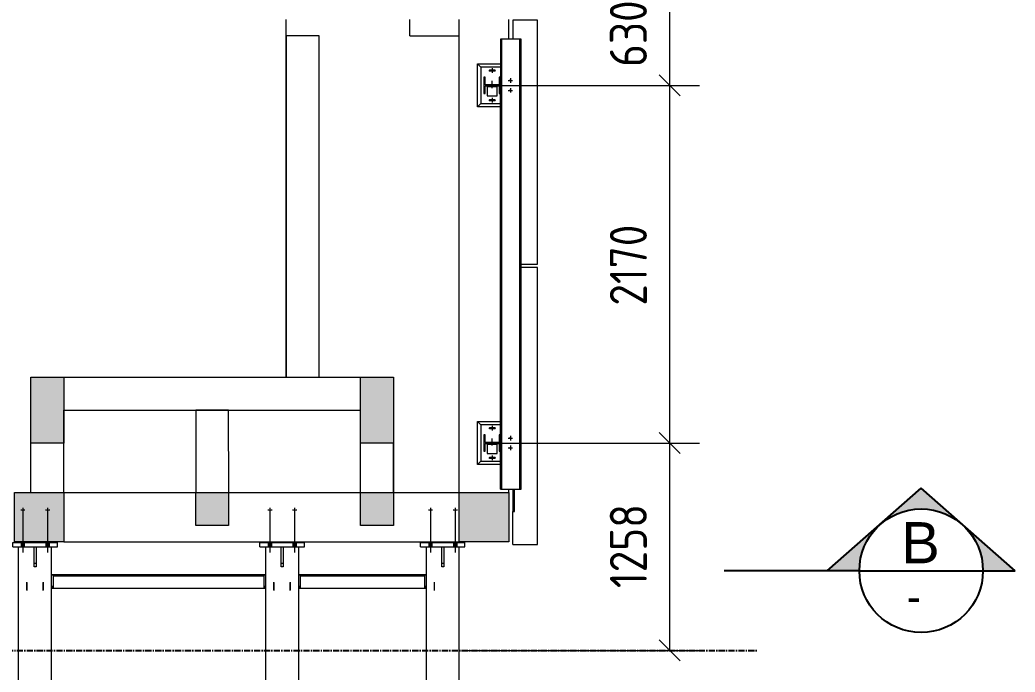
# Model space of a CAD drawing. Header units: millimetres. Extents: x -187664 to 435448, y -313239 to 299894.
# Drawn here: x 42447 to 48489, y -86134 to -82176 of the extents above; entities that cross this region are included whole.
import ezdxf

# ---------------------------------------------------------------- set-up
doc = ezdxf.new("R2010")
doc.units = ezdxf.units.MM
for name, pattern in [('CENTER', [2, 1.25, -0.25, 0.25, -0.25]), ('XKITLINE00', [0]), ('XKITLINE02', [4, 2, -2])]:
    doc.linetypes.add(name, pattern=pattern)
for name, color, linetype in [('000 - EXISTING_CONCRETE_MAIN_COLOR_1', 7, 'Continuous'), ('000 - EXISTING_DIM_MAIN_COLOR_251', 7, 'Continuous'), ('000 - EXISTING_PRECAST_MAIN_COLOR_1', 7, 'Continuous'), ('000 - EXISTING_STEEL-STRUCTURE_MAIN_COLOR_1', 7, 'Continuous'), ('000 - EXISTING_STEEL-STRUCTURE_MAIN_COLOR_2', 7, 'Continuous'), ('000 - EXISTING_STEEL-STRUCTURE_MAIN_COLOR_251', 7, 'Continuous')]:
    doc.layers.add(name, color=color, linetype=linetype)
doc.layers.add('000 - EXISTING_STEEL-STRUCTURE_DEF_SUB', color=7, linetype='Continuous', plot=False)
for name, color, linetype, lineweight in [('Bolt', 7, 'Continuous', 0), ('Part', 7, 'Continuous', 0), ('Text', 7, 'Continuous', 0), ('Z-DIMENSIONS', 7, 'Continuous', 0)]:
    doc.layers.add(name, color=color, linetype=linetype, lineweight=lineweight)
doc.styles.add('ISOCPEUR', font='isocpeur.ttf')
doc.styles.add('RomanS', font='arial.ttf', dxfattribs={"width": 0.8})

# ---------------------------------------------------------------- blocks, each defined once
blk = doc.blocks.new('*A1414')
at = {"layer": 'Part'}
blk.add_hatch(color=7, dxfattribs=at).paths.add_polyline_path([(375.88, 137.384), (375.88, 139.784), (378.28, 139.784), (378.28, 137.384)], flags=17)
blk = doc.blocks.new('*A3333')
at = {"layer": 'Part'}
blk.add_hatch(color=7, dxfattribs=at).paths.add_polyline_path([(371.08, 138.184), (371.08, 139.784), (372.68, 139.784), (372.68, 138.184)], flags=17)
blk = doc.blocks.new('*A3434')
at = {"layer": 'Part'}
blk.add_hatch(color=7, dxfattribs=at).paths.add_polyline_path([(363.08, 138.184), (363.08, 139.784), (364.68, 139.784), (364.68, 138.184)], flags=17)
blk = doc.blocks.new('*A3535')
at = {"layer": 'Part'}
blk.add_hatch(color=7, dxfattribs=at).paths.add_polyline_path([(354.28, 137.384), (354.28, 139.784), (356.68, 139.784), (356.68, 137.384)], flags=17)
blk = doc.blocks.new('*A3737')
at = {"layer": 'Part'}
blk.add_hatch(color=7, dxfattribs=at).paths.add_polyline_path([(355.08, 142.184), (355.08, 145.384), (356.68, 145.384), (356.68, 142.184)], flags=17)
blk = doc.blocks.new('*A3838')
at = {"layer": 'Part'}
blk.add_hatch(color=7, dxfattribs=at).paths.add_polyline_path([(371.08, 142.184), (371.08, 145.384), (372.68, 145.384), (372.68, 142.184)], flags=17)
blk = doc.blocks.new('*A125124')
at = {"layer": '000 - EXISTING_STEEL-STRUCTURE_DEF_SUB', "color": 7, "linetype": 'XKITLINE00', "lineweight": 0}
for p in [(377.879973, 142.520579), (377.815973, 142.584579)]:
    blk.add_line(p, (377.815973, 142.584579), dxfattribs=at)
blk = doc.blocks.new('*A126125')
at = {"layer": '000 - EXISTING_STEEL-STRUCTURE_DEF_SUB', "color": 7, "linetype": 'XKITLINE00', "lineweight": 0}
for p in [(377.879973, 159.880585), (377.815973, 159.944585)]:
    blk.add_line(p, (377.815973, 159.944585), dxfattribs=at)
blk = doc.blocks.new('*A260257')
at = {"layer": '000 - EXISTING_CONCRETE_MAIN_COLOR_1', "color": 7, "linetype": 'XKITLINE00', "lineweight": 0}
for p, q in [((356.679981, 139.784021), (363.080165, 139.784021)), ((364.680165, 139.784021), (371.080334, 139.784021)), ((372.680334, 139.784021), (375.879981, 139.784021)), ((356.679981, 137.384021), (375.879981, 137.384021))]:
    blk.add_line(p, q, dxfattribs=at)
blk = doc.blocks.new('*A270267')
at = {"layer": 'Part', "color": 7, "linetype": 'XKITLINE00', "lineweight": 0}
for p, q in [((375.879981, 139.784027), (378.279981, 139.784027)), ((375.879981, 137.384027), (375.879981, 139.784027)), ((378.279981, 139.784027), (378.279981, 137.384027)), ((378.279981, 137.384027), (375.879981, 137.384027))]:
    blk.add_line(p, q, dxfattribs=at)
blk = doc.blocks.new('*A272269')
at = {"layer": '000 - EXISTING_PRECAST_MAIN_COLOR_1', "color": 7, "linetype": 'XKITLINE00', "lineweight": 0}
for p, q in [((379.679993, 150.704027), (378.879973, 150.704027)), ((379.679993, 137.264027), (379.679993, 150.704027)), ((378.479994, 139.944587), (378.479993, 138.864027)), ((378.559993, 138.864027), (378.505965, 139.944587)), ((378.559993, 138.864027), (378.559993, 139.944587)), ((378.479993, 137.264027), (378.479993, 138.864027)), ((378.479993, 138.864027), (378.559993, 138.864027)), ((378.479993, 137.264027), (379.679993, 137.264027))]:
    blk.add_line(p, q, dxfattribs=at)
blk = doc.blocks.new('*A273270')
at = {"layer": '000 - EXISTING_PRECAST_MAIN_COLOR_1', "color": 7, "linetype": 'XKITLINE00', "lineweight": 0}
for p, q in [((379.679993, 162.704027), (378.479993, 162.704027)), ((378.479993, 162.704027), (378.479993, 161.784585)), ((379.679993, 150.864027), (379.679993, 162.704027)), ((378.879973, 150.864027), (379.679993, 150.864027))]:
    blk.add_line(p, q, dxfattribs=at)
blk = doc.blocks.new('*A274271')
at = {"layer": '000 - EXISTING_CONCRETE_MAIN_COLOR_1', "color": 7, "linetype": 'XKITLINE00', "lineweight": 0}
for p, q in [((375.88, 139.784027), (375.88, 162.744025)), ((378.28, 161.784585), (378.28, 162.744025)), ((378.28, 139.784027), (378.28, 139.944587))]:
    blk.add_line(p, q, dxfattribs=at)
blk = doc.blocks.new('*A275272')
at = {"layer": '000 - EXISTING_STEEL-STRUCTURE_DEF_SUB', "color": 7, "linetype": 'XKITLINE00', "lineweight": 0}
for p, q in [((377.879973, 143.064579), (376.919973, 143.064579)), ((376.919973, 143.064579), (376.919973, 141.304579)), ((376.919973, 141.304579), (377.879973, 141.304579))]:
    blk.add_line(p, q, dxfattribs=at)
blk = doc.blocks.new('*A276273')
at = {"layer": '000 - EXISTING_STEEL-STRUCTURE_DEF_SUB', "color": 7, "linetype": 'XKITLINE00', "lineweight": 0}
for p, q in [((376.759973, 141.144579), (376.759973, 143.224579)), ((376.759973, 143.224579), (377.879973, 143.224579)), ((376.759973, 143.224579), (376.919973, 143.064579)), ((376.759973, 141.144579), (376.919973, 141.304579)), ((377.879973, 141.144579), (376.759973, 141.144579))]:
    blk.add_line(p, q, dxfattribs=at)
blk = doc.blocks.new('*A277274')
at = {"layer": '000 - EXISTING_STEEL-STRUCTURE_DEF_SUB', "color": 7, "linetype": 'XKITLINE00', "lineweight": 0}
for p, q in [((377.239947, 142.160579), (377.239947, 141.680579)), ((377.719947, 142.120579), (377.239947, 142.120579)), ((377.719947, 141.680579), (377.719947, 142.160579)), ((377.239947, 141.680579), (377.719947, 141.680579))]:
    blk.add_line(p, q, dxfattribs=at)
blk = doc.blocks.new('*A278275')
at = {"layer": 'Part', "color": 7, "linetype": 'XKITLINE00', "lineweight": 0}
for p, q in [((375.028965, 136.171017), (375.028965, 137.151988)), ((375.124965, 137.151988), (375.124965, 136.171017)), ((375.028965, 136.351988), (375.124965, 136.351988)), ((375.124965, 136.171017), (375.028965, 136.171017))]:
    blk.add_line(p, q, dxfattribs=at)
blk = doc.blocks.new('*A279276')
at = {"layer": 'Part', "color": 7, "linetype": 'XKITLINE00', "lineweight": 0}
for p, q in [((373.996933, 137.151988), (373.996933, 137.351988)), ((373.996933, 137.351988), (376.156933, 137.351988)), ((376.156933, 137.151988), (376.156933, 137.351988)), ((373.996933, 137.151988), (376.156933, 137.151988))]:
    blk.add_line(p, q, dxfattribs=at)
blk = doc.blocks.new('*A280277')
at = {"layer": '000 - EXISTING_STEEL-STRUCTURE_DEF_SUB', "color": 7, "linetype": 'XKITLINE00', "lineweight": 0}
for p, q in [((377.239947, 159.520585), (377.239947, 159.040585)), ((377.719947, 159.040585), (377.719947, 159.520585)), ((377.719947, 159.480585), (377.239947, 159.480585)), ((377.239947, 159.040585), (377.719947, 159.040585))]:
    blk.add_line(p, q, dxfattribs=at)
blk = doc.blocks.new('*A281278')
at = {"layer": '000 - EXISTING_STEEL-STRUCTURE_DEF_SUB', "color": 7, "linetype": 'XKITLINE00', "lineweight": 0}
for p, q in [((376.759973, 158.504585), (376.759973, 160.584585)), ((376.759973, 160.584585), (377.879973, 160.584585)), ((376.759973, 160.584585), (376.919973, 160.424585)), ((376.759973, 158.504585), (376.919973, 158.664585)), ((377.879973, 158.504585), (376.759973, 158.504585))]:
    blk.add_line(p, q, dxfattribs=at)
blk = doc.blocks.new('*A282279')
at = {"layer": '000 - EXISTING_STEEL-STRUCTURE_DEF_SUB', "color": 7, "linetype": 'XKITLINE00', "lineweight": 0}
for p, q in [((377.879973, 160.424585), (376.919973, 160.424585)), ((376.919973, 160.424585), (376.919973, 158.664585)), ((376.919973, 158.664585), (377.879973, 158.664585))]:
    blk.add_line(p, q, dxfattribs=at)
blk = doc.blocks.new('*A294289')
at = {"layer": '000 - EXISTING_STEEL-STRUCTURE_DEF_SUB'}
for points in [[(377.424, 142.161), (377.424, 142.209), (377.536, 142.209), (377.536, 142.161)], [(377.424, 142.121), (377.424, 142.161), (377.536, 142.161), (377.536, 142.121)]]:
    blk.add_hatch(color=7, dxfattribs=at).paths.add_polyline_path(points, flags=17)
at = {"layer": '000 - EXISTING_STEEL-STRUCTURE_DEF_SUB', "color": 7, "linetype": 'XKITLINE00', "lineweight": 0}
for p, q in [((377.424, 142.161), (377.424, 142.209)), ((377.424, 142.121), (377.424, 142.161)), ((377.48, 142.057), (377.48, 142.401)), ((377.536, 142.161), (377.536, 142.209)), ((377.536, 142.121), (377.536, 142.161))]:
    blk.add_line(p, q, dxfattribs=at)
blk = doc.blocks.new('*A295290')
at = {"layer": '000 - EXISTING_STEEL-STRUCTURE_DEF_SUB'}
for points in [[(378.371, 142.48), (378.381, 142.476), (378.391, 142.471), (378.4, 142.464), (378.407, 142.456), (378.412, 142.446), (378.415, 142.436), (378.416, 142.425), (378.415, 142.414), (378.412, 142.403), (378.407, 142.393), (378.4, 142.385), (378.391, 142.378), (378.381, 142.373), (378.371, 142.37), (378.36, 142.369), (378.349, 142.37), (378.339, 142.373), (378.329, 142.378), (378.32, 142.385), (378.313, 142.393), (378.308, 142.403), (378.305, 142.414), (378.304, 142.425), (378.305, 142.436), (378.308, 142.446), (378.313, 142.456), (378.32, 142.464), (378.329, 142.471), (378.339, 142.476), (378.349, 142.48), (378.36, 142.481)], [(378.371, 142), (378.381, 141.996), (378.391, 141.991), (378.4, 141.984), (378.407, 141.976), (378.412, 141.966), (378.415, 141.956), (378.416, 141.945), (378.415, 141.934), (378.412, 141.923), (378.407, 141.913), (378.4, 141.905), (378.391, 141.898), (378.381, 141.893), (378.371, 141.89), (378.36, 141.889), (378.349, 141.89), (378.339, 141.893), (378.329, 141.898), (378.32, 141.905), (378.313, 141.913), (378.308, 141.923), (378.305, 141.934), (378.304, 141.945), (378.305, 141.956), (378.308, 141.966), (378.313, 141.976), (378.32, 141.984), (378.329, 141.991), (378.339, 141.996), (378.349, 142), (378.36, 142.001)]]:
    blk.add_hatch(color=7, dxfattribs=at).paths.add_polyline_path(points, flags=17)
at = {"layer": '000 - EXISTING_STEEL-STRUCTURE_DEF_SUB', "color": 7, "linetype": 'XKITLINE00', "lineweight": 0}
for p, q in [((378.248, 142.425), (378.472, 142.425)), ((378.36, 142.537), (378.36, 142.313)), ((378.248, 141.945), (378.472, 141.945)), ((378.36, 142.057), (378.36, 141.833))]:
    blk.add_line(p, q, dxfattribs=at)
blk = doc.blocks.new('*A296291')
at = {"layer": '000 - EXISTING_STEEL-STRUCTURE_DEF_SUB'}
for points in [[(377.304, 142.905), (377.308, 142.926), (377.32, 142.944), (377.339, 142.956), (377.36, 142.961), (377.6, 142.961), (377.621, 142.956), (377.64, 142.944), (377.652, 142.926), (377.656, 142.905), (377.652, 142.883), (377.64, 142.865), (377.621, 142.853), (377.6, 142.849), (377.36, 142.849), (377.339, 142.853), (377.32, 142.865), (377.308, 142.883)], [(377.32, 141.504), (377.339, 141.516), (377.36, 141.521), (377.6, 141.521), (377.621, 141.516), (377.64, 141.504), (377.652, 141.486), (377.656, 141.465), (377.652, 141.443), (377.64, 141.425), (377.621, 141.413), (377.6, 141.409), (377.36, 141.409), (377.339, 141.413), (377.32, 141.425), (377.308, 141.443), (377.304, 141.465), (377.308, 141.486)]]:
    blk.add_hatch(color=7, dxfattribs=at).paths.add_polyline_path(points, flags=17)
at = {"layer": '000 - EXISTING_STEEL-STRUCTURE_DEF_SUB', "color": 7, "linetype": 'XKITLINE00', "lineweight": 0}
for p, q in [((377.592, 142.905), (377.368, 142.905)), ((377.48, 143.017), (377.48, 142.793)), ((377.592, 141.465), (377.368, 141.465)), ((377.48, 141.577), (377.48, 141.353))]:
    blk.add_line(p, q, dxfattribs=at)
blk = doc.blocks.new('*A297292')
at = {"layer": 'Bolt'}
for points in [[(374.401, 138.904), (374.401, 138.952), (374.553, 138.952), (374.553, 138.904)], [(374.401, 138.904), (374.401, 138.952), (374.553, 138.952), (374.553, 138.904)], [(374.401, 138.904), (374.401, 138.952), (374.553, 138.952), (374.553, 138.904)], [(375.601, 138.904), (375.601, 138.952), (375.753, 138.952), (375.753, 138.904)], [(375.601, 138.904), (375.601, 138.952), (375.753, 138.952), (375.753, 138.904)], [(375.601, 138.904), (375.601, 138.952), (375.753, 138.952), (375.753, 138.904)], [(374.401, 137.152), (374.401, 137.352), (374.553, 137.352), (374.553, 137.152)], [(374.401, 137.152), (374.401, 137.352), (374.553, 137.352), (374.553, 137.152)], [(374.401, 137.152), (374.401, 137.352), (374.553, 137.352), (374.553, 137.152)], [(375.601, 137.152), (375.601, 137.352), (375.753, 137.352), (375.753, 137.152)], [(375.601, 137.152), (375.601, 137.352), (375.753, 137.352), (375.753, 137.152)], [(375.601, 137.152), (375.601, 137.352), (375.753, 137.352), (375.753, 137.152)]]:
    blk.add_hatch(color=7, dxfattribs=at).paths.add_polyline_path(points, flags=17)
at = {"layer": 'Bolt', "color": 7, "linetype": 'XKITLINE00', "lineweight": 0}
for p, q in [((374.401, 138.952), (374.401, 138.904)), ((374.401, 138.952), (374.401, 138.904)), ((374.401, 138.952), (374.401, 138.904)), ((374.477, 139.036), (374.477, 136.872)), ((374.477, 139.036), (374.477, 136.872)), ((374.477, 139.036), (374.477, 136.872)), ((374.553, 138.952), (374.553, 138.904)), ((374.553, 138.952), (374.553, 138.904)), ((374.553, 138.952), (374.553, 138.904)), ((375.601, 138.952), (375.601, 138.904)), ((375.601, 138.952), (375.601, 138.904)), ((375.601, 138.952), (375.601, 138.904)), ((375.677, 139.036), (375.677, 136.872)), ((375.677, 139.036), (375.677, 136.872)), ((375.677, 139.036), (375.677, 136.872)), ((375.753, 138.952), (375.753, 138.904)), ((375.753, 138.952), (375.753, 138.904)), ((375.753, 138.952), (375.753, 138.904)), ((374.401, 137.352), (374.401, 137.152)), ((374.401, 137.352), (374.401, 137.152)), ((374.401, 137.352), (374.401, 137.152)), ((374.553, 137.352), (374.553, 137.152)), ((374.553, 137.352), (374.553, 137.152)), ((374.553, 137.352), (374.553, 137.152)), ((375.601, 137.352), (375.601, 137.152)), ((375.601, 137.352), (375.601, 137.152)), ((375.601, 137.352), (375.601, 137.152)), ((375.753, 137.352), (375.753, 137.152)), ((375.753, 137.352), (375.753, 137.152)), ((375.753, 137.352), (375.753, 137.152))]:
    blk.add_line(p, q, dxfattribs=at)
blk = doc.blocks.new('*A298293')
at = {"layer": '000 - EXISTING_STEEL-STRUCTURE_DEF_SUB'}
for points in [[(377.32, 160.304), (377.339, 160.316), (377.36, 160.321), (377.6, 160.321), (377.621, 160.316), (377.64, 160.304), (377.652, 160.286), (377.656, 160.265), (377.652, 160.243), (377.64, 160.225), (377.621, 160.213), (377.6, 160.209), (377.36, 160.209), (377.339, 160.213), (377.32, 160.225), (377.308, 160.243), (377.304, 160.265), (377.308, 160.286)], [(377.32, 158.864), (377.339, 158.876), (377.36, 158.881), (377.6, 158.881), (377.621, 158.876), (377.64, 158.864), (377.652, 158.846), (377.656, 158.825), (377.652, 158.803), (377.64, 158.785), (377.621, 158.773), (377.6, 158.769), (377.36, 158.769), (377.339, 158.773), (377.32, 158.785), (377.308, 158.803), (377.304, 158.825), (377.308, 158.846)]]:
    blk.add_hatch(color=7, dxfattribs=at).paths.add_polyline_path(points, flags=17)
at = {"layer": '000 - EXISTING_STEEL-STRUCTURE_DEF_SUB', "color": 7, "linetype": 'XKITLINE00', "lineweight": 0}
for p, q in [((377.592, 160.265), (377.368, 160.265)), ((377.48, 160.377), (377.48, 160.153)), ((377.592, 158.825), (377.368, 158.825)), ((377.48, 158.937), (377.48, 158.713))]:
    blk.add_line(p, q, dxfattribs=at)
blk = doc.blocks.new('*A299294')
at = {"layer": '000 - EXISTING_STEEL-STRUCTURE_DEF_SUB'}
for points in [[(377.424, 159.521), (377.424, 159.569), (377.536, 159.569), (377.536, 159.521)], [(377.424, 159.481), (377.424, 159.521), (377.536, 159.521), (377.536, 159.481)]]:
    blk.add_hatch(color=7, dxfattribs=at).paths.add_polyline_path(points, flags=17)
at = {"layer": '000 - EXISTING_STEEL-STRUCTURE_DEF_SUB', "color": 7, "linetype": 'XKITLINE00', "lineweight": 0}
for p, q in [((377.424, 159.521), (377.424, 159.569)), ((377.424, 159.481), (377.424, 159.521)), ((377.48, 159.417), (377.48, 159.761)), ((377.536, 159.521), (377.536, 159.569)), ((377.536, 159.481), (377.536, 159.521))]:
    blk.add_line(p, q, dxfattribs=at)
blk = doc.blocks.new('*A300295')
at = {"layer": '000 - EXISTING_STEEL-STRUCTURE_DEF_SUB'}
for points in [[(378.371, 159.84), (378.381, 159.836), (378.391, 159.831), (378.4, 159.824), (378.407, 159.816), (378.412, 159.806), (378.415, 159.796), (378.416, 159.785), (378.415, 159.774), (378.412, 159.763), (378.407, 159.753), (378.4, 159.745), (378.391, 159.738), (378.381, 159.733), (378.371, 159.73), (378.36, 159.729), (378.349, 159.73), (378.339, 159.733), (378.329, 159.738), (378.32, 159.745), (378.313, 159.753), (378.308, 159.763), (378.305, 159.774), (378.304, 159.785), (378.305, 159.796), (378.308, 159.806), (378.313, 159.816), (378.32, 159.824), (378.329, 159.831), (378.339, 159.836), (378.349, 159.84), (378.36, 159.841)], [(378.371, 159.36), (378.381, 159.356), (378.391, 159.351), (378.4, 159.344), (378.407, 159.336), (378.412, 159.326), (378.415, 159.316), (378.416, 159.305), (378.415, 159.294), (378.412, 159.283), (378.407, 159.273), (378.4, 159.265), (378.391, 159.258), (378.381, 159.253), (378.371, 159.25), (378.36, 159.249), (378.349, 159.25), (378.339, 159.253), (378.329, 159.258), (378.32, 159.265), (378.313, 159.273), (378.308, 159.283), (378.305, 159.294), (378.304, 159.305), (378.305, 159.316), (378.308, 159.326), (378.313, 159.336), (378.32, 159.344), (378.329, 159.351), (378.339, 159.356), (378.349, 159.36), (378.36, 159.361)]]:
    blk.add_hatch(color=7, dxfattribs=at).paths.add_polyline_path(points, flags=17)
at = {"layer": '000 - EXISTING_STEEL-STRUCTURE_DEF_SUB', "color": 7, "linetype": 'XKITLINE00', "lineweight": 0}
for p, q in [((378.248, 159.785), (378.472, 159.785)), ((378.36, 159.897), (378.36, 159.673)), ((378.248, 159.305), (378.472, 159.305)), ((378.36, 159.417), (378.36, 159.193))]:
    blk.add_line(p, q, dxfattribs=at)
blk = doc.blocks.new('*A839825')
at = {"layer": '000 - EXISTING_STEEL-STRUCTURE_DEF_SUB', "color": 7, "linetype": 'XKITLINE00', "lineweight": 0}
for p, q in [((377.143973, 142.584579), (377.079973, 142.584579)), ((377.079973, 142.584579), (377.079973, 141.784579)), ((377.143973, 142.208579), (377.143973, 142.584579)), ((377.879973, 142.584579), (377.815973, 142.584579)), ((377.815973, 142.584579), (377.815973, 142.208579)), ((377.879973, 141.784579), (377.879973, 142.584579)), ((377.815973, 142.208579), (377.143973, 142.208579)), ((377.143973, 141.784579), (377.143973, 142.160579)), ((377.143973, 142.160579), (377.815973, 142.160579)), ((377.815973, 142.160579), (377.815973, 141.784579)), ((377.079973, 141.784579), (377.143973, 141.784579)), ((377.815973, 141.784579), (377.879973, 141.784579))]:
    blk.add_line(p, q, dxfattribs=at)
blk = doc.blocks.new('*A840826')
at = {"layer": '000 - EXISTING_STEEL-STRUCTURE_MAIN_COLOR_2', "color": 7, "linetype": 'XKITLINE00', "lineweight": 0}
for p, q in [((378.879973, 161.784585), (377.879973, 161.784585)), ((377.879973, 161.784585), (377.879973, 159.944585)), ((377.943973, 139.944587), (377.943973, 161.784585)), ((378.815973, 139.944587), (378.815973, 161.784585)), ((378.879973, 139.944587), (378.879973, 161.784585)), ((377.879973, 142.584579), (377.879973, 159.144585)), ((377.879973, 139.944587), (377.879973, 141.784579)), ((377.879973, 139.944587), (378.879973, 139.944587))]:
    blk.add_line(p, q, dxfattribs=at)
blk = doc.blocks.new('*A841827')
at = {"layer": '000 - EXISTING_STEEL-STRUCTURE_DEF_SUB', "color": 7, "linetype": 'XKITLINE00', "lineweight": 0}
for p, q in [((377.143973, 159.944585), (377.079973, 159.944585)), ((377.079973, 159.944585), (377.079973, 159.144585)), ((377.143973, 159.568585), (377.143973, 159.944585)), ((377.815973, 159.568585), (377.143973, 159.568585)), ((377.143973, 159.144585), (377.143973, 159.520585)), ((377.143973, 159.520585), (377.815973, 159.520585)), ((377.879973, 159.944585), (377.815973, 159.944585)), ((377.815973, 159.944585), (377.815973, 159.568585)), ((377.815973, 159.520585), (377.815973, 159.144585)), ((377.879973, 159.144585), (377.879973, 159.944585)), ((377.079973, 159.144585), (377.143973, 159.144585)), ((377.815973, 159.144585), (377.879973, 159.144585))]:
    blk.add_line(p, q, dxfattribs=at)
blk = doc.blocks.new('*A843829')
at = {"layer": 'Part', "color": 7, "linetype": 'XKITLINE00', "lineweight": 0}
for p, q in [((371.080334, 139.784042), (372.680334, 139.784042)), ((371.080334, 138.184042), (371.080334, 139.784042)), ((372.680334, 139.784042), (372.680334, 138.184042)), ((372.680334, 138.184042), (371.080334, 138.184042))]:
    blk.add_line(p, q, dxfattribs=at)
blk = doc.blocks.new('*A844830')
at = {"layer": 'Part', "color": 7, "linetype": 'XKITLINE00', "lineweight": 0}
for p, q in [((363.080165, 139.784042), (364.680165, 139.784042)), ((363.080165, 138.184042), (363.080165, 139.784042)), ((364.680165, 139.784042), (364.680165, 138.184042)), ((364.680165, 138.184042), (363.080165, 138.184042))]:
    blk.add_line(p, q, dxfattribs=at)
blk = doc.blocks.new('*A845831')
at = {"layer": 'Part', "color": 7, "linetype": 'XKITLINE00', "lineweight": 0}
for p, q in [((354.279981, 139.784027), (356.679981, 139.784027)), ((354.279981, 137.384027), (354.279981, 139.784027)), ((356.679981, 139.784027), (356.679981, 137.384027)), ((356.679981, 137.384027), (354.279981, 137.384027))]:
    blk.add_line(p, q, dxfattribs=at)
blk = doc.blocks.new('*A847833')
at = {"layer": '000 - EXISTING_CONCRETE_MAIN_COLOR_1', "color": 7, "linetype": 'XKITLINE00', "lineweight": 0}
for p, q in [((369.07928, 161.943759), (367.47928, 161.943759)), ((367.47928, 161.943759), (367.47928, 145.384964)), ((369.07928, 145.385085), (369.07928, 161.943759))]:
    blk.add_line(p, q, dxfattribs=at)
blk = doc.blocks.new('*A848834')
at = {"layer": '000 - EXISTING_CONCRETE_MAIN_COLOR_1', "color": 7, "linetype": 'XKITLINE00', "lineweight": 0}
for p, q in [((367.479592, 164.344502), (373.48, 164.344502)), ((367.479592, 164.344025), (367.479592, 164.344502)), ((367.479592, 145.384964), (367.479592, 162.744025)), ((373.48, 161.944025), (373.48, 162.744025)), ((373.48, 161.944025), (375.88, 161.944025)), ((378.28, 161.944025), (378.28042, 161.944025)), ((378.280417, 161.784585), (378.28042, 161.944025)), ((372.680152, 145.384), (372.680334, 145.384)), ((372.680334, 145.384), (372.680334, 139.784027))]:
    blk.add_line(p, q, dxfattribs=at)
blk = doc.blocks.new('*A856842')
at = {"layer": '000 - EXISTING_CONCRETE_MAIN_COLOR_1', "color": 7, "linetype": 'XKITLINE00', "lineweight": 0}
for p, q in [((355.079969, 145.384027), (372.680089, 145.385357)), ((372.680089, 145.385357), (372.680089, 145.384)), ((356.68, 143.784148), (371.080152, 143.785236))]:
    blk.add_line(p, q, dxfattribs=at)
blk = doc.blocks.new('*A857843')
at = {"layer": 'Part', "color": 7, "linetype": 'XKITLINE00', "lineweight": 0}
for p, q in [((354.199973, 137.151988), (354.199973, 137.351988)), ((354.199973, 137.351988), (356.359973, 137.351988)), ((356.359973, 137.151988), (356.359973, 137.351988)), ((354.199973, 137.151988), (356.359973, 137.151988))]:
    blk.add_line(p, q, dxfattribs=at)
blk = doc.blocks.new('*A858844')
at = {"layer": 'Part', "color": 7, "linetype": 'XKITLINE00', "lineweight": 0}
for p, q in [((355.232005, 136.171017), (355.232005, 137.151988)), ((355.328005, 137.151988), (355.328005, 136.171017)), ((355.232005, 136.351988), (355.328005, 136.351988)), ((355.328005, 136.171017), (355.232005, 136.171017))]:
    blk.add_line(p, q, dxfattribs=at)
blk = doc.blocks.new('*A859845')
at = {"layer": 'Part', "color": 7, "linetype": 'XKITLINE00', "lineweight": 0}
for p, q in [((367.232005, 136.171017), (367.232005, 137.151988)), ((367.328005, 137.151988), (367.328005, 136.171017)), ((367.232005, 136.351988), (367.328005, 136.351988)), ((367.328005, 136.171017), (367.232005, 136.171017))]:
    blk.add_line(p, q, dxfattribs=at)
blk = doc.blocks.new('*A860846')
at = {"layer": 'Part', "color": 7, "linetype": 'XKITLINE00', "lineweight": 0}
for p, q in [((366.199973, 137.151988), (366.199973, 137.351988)), ((366.199973, 137.351988), (368.359973, 137.351988)), ((368.359973, 137.151988), (368.359973, 137.351988)), ((366.199973, 137.151988), (368.359973, 137.151988))]:
    blk.add_line(p, q, dxfattribs=at)
blk = doc.blocks.new('*A861847')
at = {"layer": '000 - EXISTING_CONCRETE_MAIN_COLOR_1', "color": 7, "linetype": 'XKITLINE00', "lineweight": 0}
for p, q in [((356.680334, 139.784042), (356.68003, 143.784173)), ((355.080334, 139.784027), (355.080152, 142.184))]:
    blk.add_line(p, q, dxfattribs=at)
blk = doc.blocks.new('*A862848')
at = {"layer": '000 - EXISTING_CONCRETE_MAIN_COLOR_1', "color": 7, "linetype": 'XKITLINE00', "lineweight": 0}
for p, q in [((371.080334, 139.784042), (371.080152, 142.184)), ((372.680334, 139.784042), (372.680152, 142.184))]:
    blk.add_line(p, q, dxfattribs=at)
blk = doc.blocks.new('*A863849')
at = {"layer": '000 - EXISTING_CONCRETE_MAIN_COLOR_1', "color": 7, "linetype": 'XKITLINE00', "lineweight": 0}
for p, q in [((364.68003, 143.784173), (363.08003, 143.784052)), ((363.08003, 143.784052), (363.080334, 139.784042)), ((364.680334, 139.784042), (364.68003, 143.784173))]:
    blk.add_line(p, q, dxfattribs=at)
blk = doc.blocks.new('*A887872')
at = {"layer": '000 - EXISTING_STEEL-STRUCTURE_MAIN_COLOR_251', "color": 7, "linetype": 'XKITLINE00', "lineweight": 0}
for p, q in [((356.080005, 135.794399), (366.480005, 135.794399)), ((356.080005, 135.790212), (366.480005, 135.790212)), ((366.400005, 135.735782), (356.160005, 135.735782)), ((356.160005, 135.735782), (356.160005, 135.731595)), ((356.160005, 135.731595), (366.400005, 135.731595)), ((356.160005, 135.731595), (356.160005, 135.132418)), ((366.400005, 135.731595), (366.400005, 135.735782)), ((366.400005, 135.132418), (366.400005, 135.731595)), ((356.080005, 135.242963), (356.160005, 135.242963)), ((356.080005, 135.194814), (356.160005, 135.194814)), ((356.080005, 135.142885), (356.160005, 135.142885)), ((356.160005, 135.132418), (366.400005, 135.132418)), ((366.400005, 135.242963), (366.480005, 135.242963)), ((366.400005, 135.194814), (366.480005, 135.194814)), ((366.400005, 135.142885), (366.480005, 135.142885))]:
    blk.add_line(p, q, dxfattribs=at)
blk = doc.blocks.new('*A888873')
at = {"layer": '000 - EXISTING_STEEL-STRUCTURE_MAIN_COLOR_251', "color": 7, "linetype": 'XKITLINE00', "lineweight": 0}
for p, q in [((368.080005, 135.794399), (374.279995, 135.794399)), ((368.080005, 135.790212), (374.279995, 135.790212)), ((374.200005, 135.735782), (368.160005, 135.735782)), ((368.160005, 135.735782), (368.160005, 135.731595)), ((368.160005, 135.731595), (374.200005, 135.731595)), ((368.160005, 135.731595), (368.160005, 135.132418)), ((374.200005, 135.731595), (374.200005, 135.735782)), ((374.200005, 135.132418), (374.200005, 135.731595)), ((368.080005, 135.242963), (368.160005, 135.242963)), ((368.080005, 135.194814), (368.160005, 135.194814)), ((368.080005, 135.142885), (368.160005, 135.142885)), ((368.160005, 135.132418), (374.200005, 135.132418)), ((374.200005, 135.242963), (374.279995, 135.242963)), ((374.200005, 135.194814), (374.279995, 135.194814)), ((374.200005, 135.142885), (374.279995, 135.142885))]:
    blk.add_line(p, q, dxfattribs=at)
blk = doc.blocks.new('*A889874')
at = {"layer": 'Part', "color": 7, "linetype": 'XKITLINE00', "lineweight": 0}
for p, q in [((355.08, 145.384), (356.68, 145.384)), ((355.08, 142.184), (355.08, 145.384)), ((356.68, 145.384), (356.68, 142.184)), ((356.68, 142.184), (355.08, 142.184))]:
    blk.add_line(p, q, dxfattribs=at)
blk = doc.blocks.new('*A890875')
at = {"layer": 'Part', "color": 7, "linetype": 'XKITLINE00', "lineweight": 0}
for p, q in [((371.080152, 145.384), (372.680152, 145.384)), ((371.080152, 142.184), (371.080152, 145.384)), ((372.680152, 145.384), (372.680152, 142.184)), ((372.680152, 142.184), (371.080152, 142.184))]:
    blk.add_line(p, q, dxfattribs=at)
blk = doc.blocks.new('*A898883')
at = {"layer": '000 - EXISTING_STEEL-STRUCTURE_MAIN_COLOR_1', "color": 7, "linetype": 'XKITLINE00', "lineweight": 0}
for p, q in [((354.480005, 109.344), (354.480005, 137.151988)), ((356.080005, 109.344), (356.080005, 137.151988)), ((354.480005, 109.344), (356.080005, 109.344))]:
    blk.add_line(p, q, dxfattribs=at)
blk = doc.blocks.new('*A899884')
at = {"layer": '000 - EXISTING_STEEL-STRUCTURE_MAIN_COLOR_1', "color": 7, "linetype": 'XKITLINE00', "lineweight": 0}
for p, q in [((366.480005, 109.344), (366.480005, 137.151988)), ((368.080005, 109.344), (368.080005, 137.151988)), ((366.480005, 109.344), (368.080005, 109.344))]:
    blk.add_line(p, q, dxfattribs=at)
blk = doc.blocks.new('*A905890')
at = {"layer": '000 - EXISTING_STEEL-STRUCTURE_MAIN_COLOR_1', "color": 7, "linetype": 'XKITLINE00', "lineweight": 0}
for p, q in [((374.279995, 109.344), (374.279995, 137.151988)), ((375.879995, 109.344), (375.879995, 137.151988)), ((375.879995, 109.344), (374.279995, 109.344))]:
    blk.add_line(p, q, dxfattribs=at)
blk = doc.blocks.new('*A916901')
at = {"layer": '000 - EXISTING_STEEL-STRUCTURE_DEF_SUB', "color": 7, "linetype": 'XKITLINE02', "lineweight": 0}
for p, q in [((354.871507, 135.04366), (354.871507, 135.426503)), ((354.888071, 135.022904), (354.888071, 135.405747))]:
    blk.add_line(p, q, dxfattribs=at)
blk = doc.blocks.new('*A917902')
at = {"layer": 'Bolt'}
for points in [[(354.756, 138.952), (354.756, 138.904), (354.604, 138.904), (354.604, 138.952)], [(354.756, 138.952), (354.756, 138.904), (354.604, 138.904), (354.604, 138.952)], [(354.756, 138.952), (354.756, 138.904), (354.604, 138.904), (354.604, 138.952)], [(355.956, 138.952), (355.956, 138.904), (355.804, 138.904), (355.804, 138.952)], [(355.956, 138.952), (355.956, 138.904), (355.804, 138.904), (355.804, 138.952)], [(355.956, 138.952), (355.956, 138.904), (355.804, 138.904), (355.804, 138.952)], [(354.756, 137.352), (354.756, 137.152), (354.604, 137.152), (354.604, 137.352)], [(354.756, 137.352), (354.756, 137.152), (354.604, 137.152), (354.604, 137.352)], [(354.756, 137.352), (354.756, 137.152), (354.604, 137.152), (354.604, 137.352)], [(355.956, 137.352), (355.956, 137.152), (355.804, 137.152), (355.804, 137.352)], [(355.956, 137.352), (355.956, 137.152), (355.804, 137.152), (355.804, 137.352)], [(355.956, 137.352), (355.956, 137.152), (355.804, 137.152), (355.804, 137.352)]]:
    blk.add_hatch(color=7, dxfattribs=at).paths.add_polyline_path(points, flags=17)
at = {"layer": 'Bolt', "color": 7, "linetype": 'XKITLINE00', "lineweight": 0}
for p, q in [((354.604, 138.952), (354.604, 138.904)), ((354.604, 138.952), (354.604, 138.904)), ((354.604, 138.952), (354.604, 138.904)), ((354.68, 139.036), (354.68, 136.872)), ((354.68, 139.036), (354.68, 136.872)), ((354.68, 139.036), (354.68, 136.872)), ((354.756, 138.952), (354.756, 138.904)), ((354.756, 138.952), (354.756, 138.904)), ((354.756, 138.952), (354.756, 138.904)), ((355.804, 138.952), (355.804, 138.904)), ((355.804, 138.952), (355.804, 138.904)), ((355.804, 138.952), (355.804, 138.904)), ((355.88, 139.036), (355.88, 136.872)), ((355.88, 139.036), (355.88, 136.872)), ((355.88, 139.036), (355.88, 136.872)), ((355.956, 138.952), (355.956, 138.904)), ((355.956, 138.952), (355.956, 138.904)), ((355.956, 138.952), (355.956, 138.904)), ((354.604, 137.352), (354.604, 137.152)), ((354.604, 137.352), (354.604, 137.152)), ((354.604, 137.352), (354.604, 137.152)), ((354.756, 137.352), (354.756, 137.152)), ((354.756, 137.352), (354.756, 137.152)), ((354.756, 137.352), (354.756, 137.152)), ((355.804, 137.352), (355.804, 137.152)), ((355.804, 137.352), (355.804, 137.152)), ((355.804, 137.352), (355.804, 137.152)), ((355.956, 137.352), (355.956, 137.152)), ((355.956, 137.352), (355.956, 137.152)), ((355.956, 137.352), (355.956, 137.152))]:
    blk.add_line(p, q, dxfattribs=at)
blk = doc.blocks.new('*A918903')
at = {"layer": '000 - EXISTING_STEEL-STRUCTURE_DEF_SUB', "color": 7, "linetype": 'XKITLINE02', "lineweight": 0}
for p, q in [((355.671929, 135.022904), (355.671929, 135.405747)), ((355.688493, 135.04366), (355.688493, 135.426503))]:
    blk.add_line(p, q, dxfattribs=at)
blk = doc.blocks.new('*A919904')
at = {"layer": '000 - EXISTING_STEEL-STRUCTURE_DEF_SUB', "color": 7, "linetype": 'XKITLINE02', "lineweight": 0}
for p, q in [((374.676955, 135.04331), (374.676955, 135.426151)), ((374.676955, 135.022515), (374.676955, 135.405356))]:
    blk.add_line(p, q, dxfattribs=at)
blk = doc.blocks.new('*A920905')
at = {"layer": '000 - EXISTING_STEEL-STRUCTURE_DEF_SUB', "color": 7, "linetype": 'XKITLINE02', "lineweight": 0}
for p, q in [((367.671929, 135.022904), (367.671929, 135.405747)), ((367.688493, 135.04366), (367.688493, 135.426503))]:
    blk.add_line(p, q, dxfattribs=at)
blk = doc.blocks.new('*A921906')
at = {"layer": 'Bolt'}
for points in [[(366.604, 138.904), (366.604, 138.952), (366.756, 138.952), (366.756, 138.904)], [(366.604, 138.904), (366.604, 138.952), (366.756, 138.952), (366.756, 138.904)], [(366.604, 138.904), (366.604, 138.952), (366.756, 138.952), (366.756, 138.904)], [(367.804, 138.904), (367.804, 138.952), (367.956, 138.952), (367.956, 138.904)], [(367.804, 138.904), (367.804, 138.952), (367.956, 138.952), (367.956, 138.904)], [(367.804, 138.904), (367.804, 138.952), (367.956, 138.952), (367.956, 138.904)], [(366.604, 137.152), (366.604, 137.352), (366.756, 137.352), (366.756, 137.152)], [(366.604, 137.152), (366.604, 137.352), (366.756, 137.352), (366.756, 137.152)], [(366.604, 137.152), (366.604, 137.352), (366.756, 137.352), (366.756, 137.152)], [(367.804, 137.152), (367.804, 137.352), (367.956, 137.352), (367.956, 137.152)], [(367.804, 137.152), (367.804, 137.352), (367.956, 137.352), (367.956, 137.152)], [(367.804, 137.152), (367.804, 137.352), (367.956, 137.352), (367.956, 137.152)]]:
    blk.add_hatch(color=7, dxfattribs=at).paths.add_polyline_path(points, flags=17)
at = {"layer": 'Bolt', "color": 7, "linetype": 'XKITLINE00', "lineweight": 0}
for p, q in [((366.604, 138.952), (366.604, 138.904)), ((366.604, 138.952), (366.604, 138.904)), ((366.604, 138.952), (366.604, 138.904)), ((366.68, 139.036), (366.68, 136.872)), ((366.68, 139.036), (366.68, 136.872)), ((366.68, 139.036), (366.68, 136.872)), ((366.756, 138.952), (366.756, 138.904)), ((366.756, 138.952), (366.756, 138.904)), ((366.756, 138.952), (366.756, 138.904)), ((367.804, 138.952), (367.804, 138.904)), ((367.804, 138.952), (367.804, 138.904)), ((367.804, 138.952), (367.804, 138.904)), ((367.88, 139.036), (367.88, 136.872)), ((367.88, 139.036), (367.88, 136.872)), ((367.88, 139.036), (367.88, 136.872)), ((367.956, 138.952), (367.956, 138.904)), ((367.956, 138.952), (367.956, 138.904)), ((367.956, 138.952), (367.956, 138.904)), ((366.604, 137.352), (366.604, 137.152)), ((366.604, 137.352), (366.604, 137.152)), ((366.604, 137.352), (366.604, 137.152)), ((366.756, 137.352), (366.756, 137.152)), ((366.756, 137.352), (366.756, 137.152)), ((366.756, 137.352), (366.756, 137.152)), ((367.804, 137.352), (367.804, 137.152)), ((367.804, 137.352), (367.804, 137.152)), ((367.804, 137.352), (367.804, 137.152)), ((367.956, 137.352), (367.956, 137.152)), ((367.956, 137.352), (367.956, 137.152)), ((367.956, 137.352), (367.956, 137.152))]:
    blk.add_line(p, q, dxfattribs=at)
blk = doc.blocks.new('*A922907')
at = {"layer": '000 - EXISTING_STEEL-STRUCTURE_DEF_SUB', "color": 7, "linetype": 'XKITLINE02', "lineweight": 0}
for p, q in [((366.871507, 135.043821), (366.871507, 135.426663)), ((366.888071, 135.023061), (366.888071, 135.405904))]:
    blk.add_line(p, q, dxfattribs=at)
blk = doc.blocks.new('*A29022811')
at = {"layer": 'Z-DIMENSIONS', "color": 7, "linetype": 'XKITLINE00', "lineweight": 0}
for p, q in [((385.591997, 165.093117), (386.610231, 164.074883)), ((379.28, 164.584), (387.541114, 164.584)), ((386.101114, 159.544585), (386.101114, 164.584)), ((385.591997, 160.053702), (386.610231, 159.035468)), ((377.759973, 159.544585), (387.541114, 159.544585))]:
    blk.add_line(p, q, dxfattribs=at)
at = {"layer": 'Z-DIMENSIONS', "color": 7}
for p in [(386.101114, 164.584), (386.101114, 159.544585)]:
    blk.add_point(p, dxfattribs=at)
at = {"layer": 'Z-DIMENSIONS', "color": 7, "style": 'ISOCPEUR', "width": 0.85}
blk.add_text('630', height=1.8, rotation=90.00021, dxfattribs=at).set_placement((384.991114, 160.440074))
blk = doc.blocks.new('*A29032812')
at = {"layer": 'Z-DIMENSIONS', "color": 7, "linetype": 'XKITLINE00', "lineweight": 0}
for p, q in [((385.591997, 160.053702), (386.610231, 159.035468)), ((377.759973, 159.544585), (387.541114, 159.544585)), ((386.101114, 142.184579), (386.101114, 159.544585)), ((385.591997, 142.693696), (386.610231, 141.675462)), ((377.759973, 142.184579), (387.541114, 142.184579))]:
    blk.add_line(p, q, dxfattribs=at)
at = {"layer": 'Z-DIMENSIONS', "color": 7}
for p in [(386.101114, 159.544585), (386.101114, 142.184579)]:
    blk.add_point(p, dxfattribs=at)
at = {"layer": 'Z-DIMENSIONS', "color": 7, "style": 'ISOCPEUR', "width": 0.85}
blk.add_text('2170', height=1.8, rotation=90.00021, dxfattribs=at).set_placement((384.991114, 148.853644))
blk = doc.blocks.new('*A29042813')
at = {"layer": 'Z-DIMENSIONS', "color": 7, "linetype": 'XKITLINE00', "lineweight": 0}
for p, q in [((385.591997, 142.693696), (386.610231, 141.675462)), ((377.759973, 142.184579), (387.541114, 142.184579)), ((386.101114, 132.12), (386.101114, 142.184579)), ((385.591997, 132.629117), (386.610231, 131.610883)), ((376.079995, 132.12), (387.541114, 132.12))]:
    blk.add_line(p, q, dxfattribs=at)
at = {"layer": 'Z-DIMENSIONS', "color": 7}
for p in [(386.101114, 142.184579), (386.101114, 132.12)]:
    blk.add_point(p, dxfattribs=at)
at = {"layer": 'Z-DIMENSIONS', "color": 7, "style": 'ISOCPEUR', "width": 0.85}
blk.add_text('1258', height=1.8, rotation=90.00021, dxfattribs=at).set_placement((384.991114, 135.141352))
blk = doc.blocks.new('A1')
at = {"layer": '000 - EXISTING_DIM_MAIN_COLOR_251'}
blk.add_hatch(color=7, dxfattribs=at).paths.add_polyline_path([(6, 0, 0.414214), (0, 6, 0.414214), (-6, 0), (-9.122, 0), (0, 8.001), (9.122, 0)])
at = {"layer": '000 - EXISTING_DIM_MAIN_COLOR_251', "color": 7}
for p, q in [((-9.122, 0), (0, 8.001)), ((9.122, 0), (0, 8.001)), ((-6, 0), (-9.122, 0)), ((-6, 0), (6, 0)), ((6, 0), (9.122, 0))]:
    blk.add_line(p, q, dxfattribs=at)
blk.add_circle((0, 0), 6, dxfattribs=at)

msp = doc.modelspace()

# ---------------------------------------------------------------- linework, layer by layer
at = {"color": 7}
msp.add_line((47543.441, -85518.61), (46723.345, -85518.61), dxfattribs=at)
at = {"color": 7, "linetype": 'CENTER', "ltscale": 30}
msp.add_line((15908.532, -86001.924), (46926.935, -86001.924), dxfattribs=at)

# ---------------------------------------------------------------- block references
at = {"color": 7, "lineweight": 0, "xscale": 125, "yscale": 125, "zscale": 125}
for name in ['*A29022811', '*A848834', '*A274271', '*A273270', '*A847833', '*A840826', '*A281278', '*A282279', '*A298293', '*A29032812', '*A841827', '*A280277', '*A299294', '*A126125', '*A300295', '*A272269', '*A856842', '*A3737', '*A889874', '*A3838', '*A890875', '*A861847', '*A863849', '*A276273', '*A275272', '*A29042813', '*A839825', '*A296291', '*A125124', '*A862848', '*A277274', '*A294289', '*A295290', '*A260257', '*A3535', '*A845831', '*A3434', '*A844830', '*A3333', '*A843829', '*A1414', '*A270267', '*A917902', '*A921906', '*A297292', '*A857843', '*A860846', '*A279276', '*A898883', '*A858844', '*A899884', '*A859845', '*A905890', '*A278275', '*A887872', '*A888873', '*A916901', '*A918903', '*A922907', '*A920905', '*A919904']:
    msp.add_blockref(name, (-1870.442, -102516.924), dxfattribs=at)
at = {"color": 7, "xscale": 62.5, "yscale": 62.5, "zscale": 62.5}
msp.add_blockref('A1', (47918.441, -85518.61), dxfattribs=at)

# ---------------------------------------------------------------- texts
at = {"layer": 'Text', "color": 7, "style": 'RomanS'}
for s, height, p in [('B', 250, (47798.44, -85473.788)), ('-', 187.5, (47829.904, -85769.762))]:
    msp.add_text(s, height=height, dxfattribs=at).set_placement(p)

doc.saveas('drawing.dxf')
